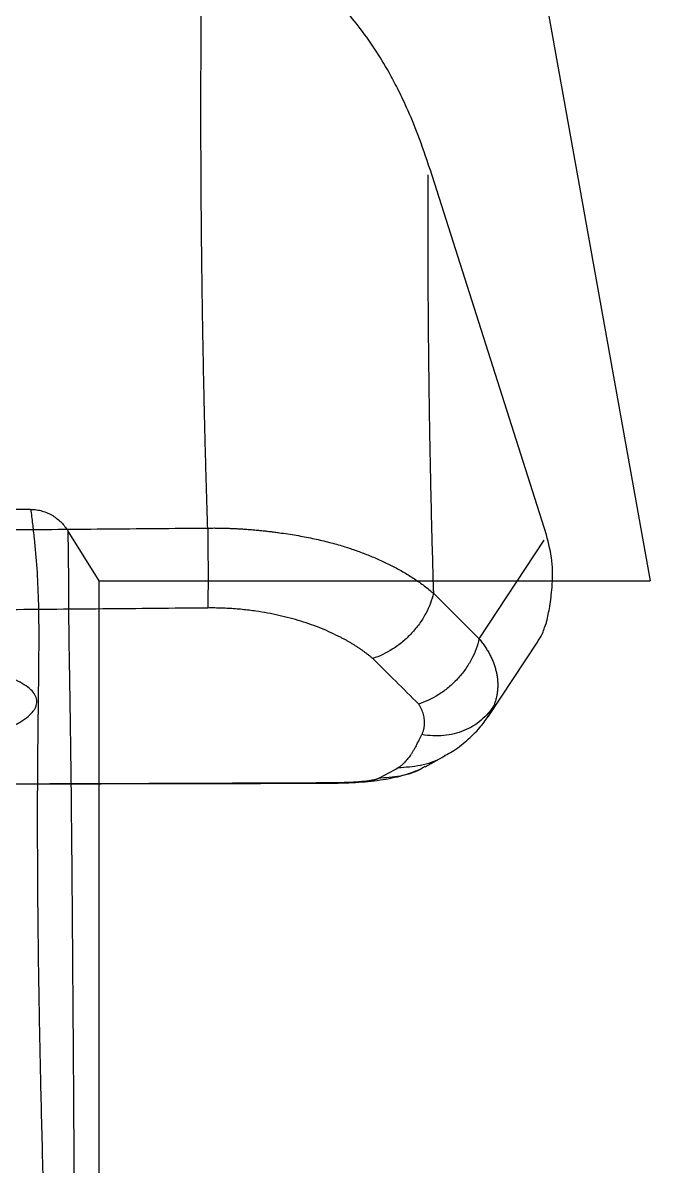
# Model space of a CAD drawing. Header units: inches. Extents: x -1 to 81, y -22 to 129.
# Drawn here: x 66.81 to 70.33, y 71.72 to 78.14 of the extents above; entities that cross this region are included whole.
import ezdxf

# ---------------------------------------------------------------- set-up
doc = ezdxf.new("R2010")
doc.units = ezdxf.units.IN
doc.header["$MEASUREMENT"] = 0
doc.layers.add('1', color=4, linetype='Continuous')

# ---------------------------------------------------------------- blocks, each defined once
blk = doc.blocks.new('2020 HS PILLOW')
at = {"layer": '1', "color": 2}
for p, q in [((-5.8034, -0.0127), (-5.8027, -0.0108)), ((-6.3305, -0.1013), (-6.4452, -0.1647)), ((-6.6848, -0.3827), (-6.9647, -0.8072)), ((-6.6841, -0.3831), (-6.7176, -0.4473)), ((-6.6345, -0.8199), (-6.9998, -1.374)), ((-7.0118, -1.4041), (-6.3581, -3.4563))]:
    blk.add_line(p, q, dxfattribs=at)
at = {"layer": '1', "color": 2, "flags": 128}
for points in [[(-6.3769, -1.0757), (-6.5212, -0.9324), (-6.6345, -0.8199)], [(-7.0014, -0.8843), (-7.0115, -0.9091), (-7.0128, -0.9158)]]:
    blk.add_lwpolyline(points, dxfattribs=at)
at = {"layer": '1', "color": 2}
for points, knots in [([(5.8034, -0.0127), (5.5758, -0.0117), (5.1207, -0.0097), (4.4379, -0.0073), (3.7551, -0.0052), (3.0724, -0.0034), (2.3896, -0.0021), (1.7069, -0.001), (1.0241, -0.0003), (0.3414, 0), (-0.3414, 0), (-1.0241, -0.0003), (-1.7069, -0.001), (-2.3896, -0.0021), (-3.0724, -0.0034), (-3.7551, -0.0052), (-4.4379, -0.0073), (-5.1207, -0.0097), (-5.5758, -0.0117), (-5.8034, -0.0127)], [0, 0, 0, 0, 0.058824, 0.117648, 0.176472, 0.235295, 0.294119, 0.352942, 0.411765, 0.470588, 0.529412, 0.588235, 0.647058, 0.705881, 0.764705, 0.823528, 0.882352, 0.941176, 1, 1, 1, 1]), ([(5.8027, -0.0093), (4.0523, -0.005), (0.1838, 0.0045), (-3.6846, -0.0044), (-5.8027, -0.0093)], [0, 0, 0, 0, 0.452479, 1, 1, 1, 1]), ([(-6.3294, -0.103), (-6.3239, -0.0993), (-6.2827, -0.0719), (-6.193, -0.045), (-6.1086, -0.0391), (-6.067, -0.0362)], [0, 0, 0, 0, 0.072984, 0.542572, 1, 1, 1, 1]), ([(-5.8027, -0.0093), (-5.8297, -0.0097), (-5.8824, -0.0105), (-5.9826, -0.0157), (-6.0994, -0.0281), (-6.2065, -0.0517), (-6.2748, -0.0761), (-6.3056, -0.0893), (-6.3155, -0.0942), (-6.3167, -0.0947)], [0, 0, 0, 0, 0.134155, 0.260922, 0.509099, 0.767284, 0.920658, 0.990549, 1, 1, 1, 1]), ([(-5.8034, -0.0127), (-5.8066, -0.0127), (-5.8131, -0.0127), (-5.8227, -0.0128), (-5.8323, -0.0129), (-5.8418, -0.0131), (-5.8512, -0.0133), (-5.8605, -0.0135), (-5.8698, -0.0138), (-5.879, -0.0141), (-5.8881, -0.0144), (-5.9086, -0.0152), (-5.9394, -0.0168), (-5.9768, -0.0197), (-6.0091, -0.0232), (-6.0301, -0.0264), (-6.0433, -0.0289), (-6.051, -0.0307), (-6.0576, -0.0325), (-6.063, -0.0343), (-6.0657, -0.0356), (-6.067, -0.0362)], [0, 0, 0, 0, 0.02507, 0.049985, 0.074783, 0.099504, 0.124186, 0.148867, 0.173587, 0.198385, 0.223298, 0.248366, 0.368821, 0.491766, 0.615218, 0.740909, 0.792607, 0.844158, 0.895769, 0.947648, 1, 1, 1, 1]), ([(-6.1802, -0.0964), (-6.2218, -0.0997), (-6.306, -0.1063), (-6.3958, -0.1341), (-6.4372, -0.162), (-6.4432, -0.166)], [0, 0, 0, 0, 0.454798, 0.921395, 1, 1, 1, 1]), ([(-6.2796, -0.2181), (-6.2778, -0.2149), (-6.2744, -0.2087), (-6.2695, -0.1999), (-6.2647, -0.192), (-6.2602, -0.1847), (-6.2559, -0.178), (-6.2519, -0.172), (-6.2468, -0.1647), (-6.2408, -0.1564), (-6.2337, -0.147), (-6.2271, -0.139), (-6.22, -0.1309), (-6.2129, -0.1233), (-6.2053, -0.1157), (-6.1982, -0.1092), (-6.1916, -0.1038), (-6.1856, -0.0994), (-6.182, -0.0974), (-6.1802, -0.0964)], [0, 0, 0, 0, 0.048239, 0.094105, 0.137612, 0.178773, 0.217603, 0.254119, 0.288334, 0.355559, 0.417313, 0.487162, 0.539223, 0.617936, 0.695814, 0.772891, 0.849237, 0.924916, 1, 1, 1, 1]), ([(-6.4432, -0.166), (-6.4562, -0.1726), (-6.4996, -0.1944), (-6.5652, -0.248), (-6.6353, -0.3127), (-6.6694, -0.3631), (-6.6841, -0.3847)], [0, 0, 0, 0, 0.1360178, 0.4531227, 0.7648096, 1, 1, 1, 1]), ([(-6.2796, -0.2181), (-6.2856, -0.2294), (-6.2969, -0.2506), (-6.3072, -0.2718), (-6.312, -0.2817)], [0, 0, 0, 0, 0.535521, 1, 1, 1, 1]), ([(-6.7176, -0.4473), (-6.6981, -0.4152), (-6.6735, -0.3865), (-6.6164, -0.3383), (-6.5838, -0.3187), (-6.5132, -0.2898), (-6.4752, -0.2806), (-6.3957, -0.2731), (-6.3542, -0.2747), (-6.312, -0.2817)], [0, 0, 0, 0, 0.25, 0.25, 0.5, 0.5, 0.75, 0.75, 1, 1, 1, 1]), ([(-6.312, -0.2817), (-6.3131, -0.2841), (-6.3154, -0.2891), (-6.3183, -0.2965), (-6.3208, -0.304), (-6.323, -0.3115), (-6.3247, -0.3191), (-6.3261, -0.3268), (-6.3271, -0.3345), (-6.3277, -0.3422), (-6.3279, -0.35), (-6.3278, -0.3579), (-6.327, -0.3681), (-6.3253, -0.3807), (-6.3219, -0.3954), (-6.3171, -0.4101), (-6.311, -0.4247), (-6.3036, -0.4392), (-6.2976, -0.4488), (-6.2946, -0.4535)], [0, 0, 0, 0, 0.043075, 0.086204, 0.129425, 0.172775, 0.216288, 0.260003, 0.303954, 0.348175, 0.392703, 0.437569, 0.482807, 0.568238, 0.653695, 0.73939, 0.825535, 0.912337, 1, 1, 1, 1]), ([(-6.6345, -0.8199), (-6.6375, -0.8162), (-6.6434, -0.8089), (-6.6518, -0.7979), (-6.6599, -0.7868), (-6.6675, -0.7757), (-6.6747, -0.7646), (-6.6815, -0.7534), (-6.6879, -0.7423), (-6.6939, -0.7311), (-6.6996, -0.72), (-6.7048, -0.7089), (-6.7096, -0.6978), (-6.7141, -0.6867), (-6.7182, -0.6756), (-6.7218, -0.6646), (-6.7252, -0.6536), (-6.7281, -0.6426), (-6.7307, -0.6317), (-6.7329, -0.6208), (-6.7347, -0.61), (-6.7362, -0.5992), (-6.7373, -0.5886), (-6.738, -0.5779), (-6.7384, -0.5674), (-6.7385, -0.5569), (-6.7382, -0.5465), (-6.7376, -0.5362), (-6.7367, -0.5259), (-6.7354, -0.5158), (-6.7338, -0.5057), (-6.7319, -0.4957), (-6.7296, -0.4858), (-6.7271, -0.476), (-6.7242, -0.4663), (-6.7211, -0.4568), (-6.7188, -0.4504), (-6.7176, -0.4473)], [0, 0, 0, 0, 0.031376, 0.062576, 0.093602, 0.124453, 0.155132, 0.185639, 0.215975, 0.24614, 0.276136, 0.305964, 0.335624, 0.365117, 0.394446, 0.423609, 0.452609, 0.481447, 0.510123, 0.538639, 0.566995, 0.595193, 0.623235, 0.65112, 0.678851, 0.706428, 0.733853, 0.761126, 0.78825, 0.815225, 0.842053, 0.868735, 0.895272, 0.921665, 0.947917, 0.974028, 1, 1, 1, 1]), ([(-6.6345, -0.8199), (-6.6264, -0.7833), (-6.6122, -0.7442), (-6.5812, -0.6863), (-6.5693, -0.6671), (-6.5428, -0.6299), (-6.5281, -0.6119), (-6.4964, -0.5778), (-6.4795, -0.5617), (-6.4441, -0.5322), (-6.4258, -0.5188), (-6.3697, -0.4829), (-6.3312, -0.4652), (-6.2946, -0.4535)], [0, 0, 0, 0, 0.25, 0.25, 0.375, 0.375, 0.5, 0.5, 0.625, 0.625, 0.75, 0.75, 1, 1, 1, 1]), ([(-6.3769, -1.0757), (-6.3688, -1.0391), (-6.3545, -1.0001), (-6.3236, -0.9422), (-6.3117, -0.923), (-6.2851, -0.8858), (-6.2704, -0.8678), (-6.2387, -0.8337), (-6.2218, -0.8177), (-6.1864, -0.7882), (-6.168, -0.7747), (-6.1119, -0.7389), (-6.0734, -0.7212), (-6.0368, -0.7096)], [0, 0, 0, 0, 0.25, 0.25, 0.375, 0.375, 0.5, 0.5, 0.625, 0.625, 0.75, 0.75, 1, 1, 1, 1]), ([(-6.0368, -0.7096), (-6.0328, -0.7129), (-6.0248, -0.7196), (-6.0123, -0.7295), (-5.9996, -0.7392), (-5.9866, -0.7488), (-5.9733, -0.7582), (-5.9597, -0.7675), (-5.9458, -0.7766), (-5.9315, -0.7856), (-5.917, -0.7945), (-5.9022, -0.8032), (-5.8871, -0.8118), (-5.8717, -0.8202), (-5.8277, -0.8433), (-5.7511, -0.8785), (-5.6348, -0.9199), (-5.5113, -0.9529), (-5.412, -0.9712), (-5.3425, -0.9804), (-5.304, -0.9847), (-5.2654, -0.9881), (-5.2268, -0.9906), (-5.1881, -0.9923), (-5.1493, -0.9932), (-5.1234, -0.993), (-5.1105, -0.9929)], [0, 0, 0, 0, 0.019849, 0.039658, 0.059434, 0.079184, 0.098913, 0.118627, 0.138334, 0.158039, 0.177748, 0.197468, 0.217205, 0.236965, 0.256754, 0.383221, 0.508368, 0.63284, 0.755204, 0.790767, 0.826041, 0.861081, 0.895941, 0.930676, 0.965344, 1, 1, 1, 1]), ([(-6.9637, -0.8079), (-6.9664, -0.8113), (-6.9855, -0.8353), (-6.994, -0.8617), (-7.0014, -0.8843)], [0, 0, 0, 0, 0.141502, 1, 1, 1, 1]), ([(-7.0128, -0.9158), (-7.0191, -0.9426), (-7.0316, -0.9958), (-7.0396, -1.0713), (-7.0435, -1.1087)], [0, 0, 0, 0, 0.504529, 1, 1, 1, 1]), ([(-5.1101, -1.4421), (-5.1106, -1.4005), (-5.1111, -1.3571), (-5.1117, -1.2706), (-5.1118, -1.2277), (-5.1119, -1.1472), (-5.1118, -1.1098), (-5.1113, -1.0441), (-5.111, -1.0158), (-5.1105, -0.9929)], [0, 0, 0, 0, 0.25, 0.25, 0.5, 0.5, 0.75, 0.75, 1, 1, 1, 1]), ([(-5.1105, -0.9929), (-5.0125, -0.992), (-4.8162, -0.9901), (-4.5213, -0.9874), (-4.2256, -0.9849), (-3.929, -0.9826), (-3.6317, -0.9804), (-3.3335, -0.9784), (-3.0345, -0.9766), (-2.7347, -0.9749), (-2.4341, -0.9734), (-2.1327, -0.9721), (-1.8304, -0.9709), (-1.5274, -0.9699), (-1.2235, -0.9691), (-0.9188, -0.9685), (-0.6132, -0.968), (-0.3069, -0.9677), (0.0908, -0.9676), (0.5785, -0.9679), (1.1551, -0.9689), (1.7288, -0.9705), (2.2996, -0.9727), (2.8674, -0.9755), (3.4323, -0.979), (3.9943, -0.983), (4.5534, -0.9876), (4.9251, -0.9912), (5.1105, -0.9929)], [0, 0, 0, 0, 0.028776, 0.057631, 0.086566, 0.11558, 0.144673, 0.173846, 0.203098, 0.232429, 0.26184, 0.291331, 0.320902, 0.350552, 0.380282, 0.410091, 0.439981, 0.46995, 0.5, 0.556693, 0.613101, 0.669223, 0.725062, 0.780616, 0.835887, 0.890874, 0.945579, 1, 1, 1, 1]), ([(-5.1101, -1.442), (-5.118, -1.4421), (-5.1338, -1.4422), (-5.1576, -1.4422), (-5.1816, -1.4419), (-5.2059, -1.4413), (-5.2304, -1.4405), (-5.2552, -1.4395), (-5.2801, -1.4383), (-5.3053, -1.4367), (-5.3306, -1.435), (-5.3561, -1.433), (-5.3819, -1.4308), (-5.4077, -1.4283), (-5.4337, -1.4255), (-5.4598, -1.4225), (-5.4861, -1.4193), (-5.5358, -1.4127), (-5.6072, -1.4018), (-5.6976, -1.3846), (-5.7829, -1.365), (-5.848, -1.3469), (-5.8957, -1.332), (-5.9282, -1.3211), (-5.9607, -1.3096), (-5.9932, -1.2974), (-6.0255, -1.2845), (-6.0576, -1.2709), (-6.0895, -1.2566), (-6.121, -1.2416), (-6.1522, -1.2259), (-6.1828, -1.2095), (-6.2129, -1.1925), (-6.2423, -1.1747), (-6.271, -1.1563), (-6.299, -1.1372), (-6.326, -1.1173), (-6.3522, -1.0969), (-6.3687, -1.0828), (-6.3769, -1.0757)], [0, 0, 0, 0, 0.015046, 0.030262, 0.045649, 0.061207, 0.076938, 0.092841, 0.108917, 0.125166, 0.141587, 0.158181, 0.174947, 0.191885, 0.208994, 0.226272, 0.243719, 0.261334, 0.325871, 0.38892, 0.450368, 0.510128, 0.535099, 0.560601, 0.586626, 0.613167, 0.640216, 0.667762, 0.695796, 0.724306, 0.75328, 0.782703, 0.812563, 0.842844, 0.873531, 0.904607, 0.936056, 0.967859, 1, 1, 1, 1]), ([(-6.3461, -3.4261), (-6.346, -3.3869), (-6.3457, -3.3087), (-6.3455, -3.1913), (-6.3455, -3.0739), (-6.3457, -2.9566), (-6.3462, -2.8392), (-6.3468, -2.7218), (-6.3476, -2.6045), (-6.3487, -2.4871), (-6.3499, -2.3698), (-6.3515, -2.2421), (-6.3534, -2.105), (-6.3558, -1.9584), (-6.3585, -1.8119), (-6.3619, -1.6502), (-6.3661, -1.4717), (-6.3712, -1.2755), (-6.375, -1.1429), (-6.3769, -1.0757)], [0, 0, 0, 0, 0.050086, 0.100152, 0.150197, 0.200224, 0.250231, 0.30022, 0.350192, 0.400146, 0.450084, 0.500006, 0.563112, 0.625003, 0.68697, 0.750001, 0.831127, 0.914459, 1, 1, 1, 1]), ([(-7.0435, -1.1085), (-7.0456, -1.1585), (-7.0499, -1.258), (-7.0245, -1.3554), (-7.0119, -1.4038)], [0, 0, 0, 0, 0.502463, 1, 1, 1, 1]), ([(5.1101, -1.4421), (5.0128, -1.4412), (4.8181, -1.4394), (4.5261, -1.4369), (4.2341, -1.4345), (3.9421, -1.4324), (3.6501, -1.4303), (3.3581, -1.4285), (3.0661, -1.4267), (2.7741, -1.4252), (2.4821, -1.4238), (2.1901, -1.4225), (1.8981, -1.4214), (1.606, -1.4205), (1.314, -1.4197), (1.022, -1.4191), (0.73, -1.4186), (0.438, -1.4183), (0.146, -1.4182), (-0.146, -1.4182), (-0.438, -1.4183), (-0.73, -1.4186), (-1.022, -1.4191), (-1.314, -1.4197), (-1.606, -1.4205), (-1.8981, -1.4214), (-2.1901, -1.4225), (-2.4821, -1.4238), (-2.7741, -1.4252), (-3.0661, -1.4267), (-3.3581, -1.4285), (-3.6501, -1.4303), (-3.9421, -1.4324), (-4.2341, -1.4345), (-4.5261, -1.4369), (-4.8181, -1.4394), (-5.0128, -1.4412), (-5.1101, -1.4421)], [0, 0, 0, 0, 0.028576, 0.05715, 0.085725, 0.114298, 0.142871, 0.171443, 0.200015, 0.228587, 0.257158, 0.285728, 0.314298, 0.342868, 0.371438, 0.400008, 0.428577, 0.457146, 0.485715, 0.514285, 0.542854, 0.571423, 0.599992, 0.628562, 0.657132, 0.685702, 0.714272, 0.742842, 0.771413, 0.799985, 0.828557, 0.857129, 0.885702, 0.914275, 0.94285, 0.971424, 1, 1, 1, 1]), ([(-5.1101, -1.4421), (-5.1088, -1.4831), (-5.1062, -1.5652), (-5.1025, -1.6883), (-5.0991, -1.8115), (-5.0958, -1.9347), (-5.0928, -2.0579), (-5.0899, -2.1812), (-5.0873, -2.3045), (-5.0849, -2.4279), (-5.0826, -2.5513), (-5.0806, -2.6747), (-5.0788, -2.7982), (-5.0772, -2.9217), (-5.0759, -3.0452), (-5.0747, -3.1687), (-5.0737, -3.2923), (-5.073, -3.4159), (-5.0724, -3.5395), (-5.0721, -3.6631), (-5.072, -3.7867), (-5.0721, -3.9103), (-5.0724, -4.034), (-5.0729, -4.1577), (-5.0736, -4.2813), (-5.0745, -4.405), (-5.0756, -4.5287), (-5.0765, -4.6111), (-5.077, -4.6524)], [0, 0, 0, 0, 0.038206, 0.076434, 0.114683, 0.152953, 0.191244, 0.229555, 0.267888, 0.306241, 0.344615, 0.383009, 0.421424, 0.459859, 0.498313, 0.536788, 0.575283, 0.613797, 0.652331, 0.690885, 0.729458, 0.76805, 0.806661, 0.845291, 0.883941, 0.922608, 0.961295, 1, 1, 1, 1]), ([(-6.3582, -3.4559), (-6.3363, -3.5215), (-6.2971, -3.6387), (-6.2339, -3.7906), (-6.1788, -3.9063), (-6.1203, -4.0161), (-6.0488, -4.1342), (-5.9609, -4.2577), (-5.8665, -4.3708), (-5.7721, -4.4656), (-5.6908, -4.533), (-5.6236, -4.5812), (-5.5616, -4.621), (-5.4877, -4.6609), (-5.4027, -4.6979), (-5.3089, -4.7286), (-5.1988, -4.7526), (-5.1193, -4.7563), (-5.0772, -4.7582)], [0, 0, 0, 0, 0.109303, 0.195512, 0.25888, 0.310903, 0.390699, 0.474501, 0.546287, 0.618154, 0.679279, 0.707051, 0.743456, 0.790702, 0.833338, 0.882273, 0.937704, 1, 1, 1, 1])]:
    blk.add_open_spline(points, degree=3, knots=knots, dxfattribs=at)
for points in [[(-6.067, -0.0362), (-6.1047, -0.0559), (-6.1425, -0.0759), (-6.1802, -0.0964)], [(-6.2946, -0.4535), (-6.2086, -0.5388), (-6.1227, -0.6242), (-6.0368, -0.7096)]]:
    blk.add_open_spline(points, degree=3, dxfattribs=at)
blk = doc.blocks.new('2026 PACE')
at = {"layer": '1', "color": 3, "linetype": 'Continuous', "lineweight": 25}
for p, q in [((70.0313, 79.4541), (70.829, 75.0048)), ((67.351, 75.407), (66.3857, 75.4043)), ((67.735, 75.0048), (67.561, 75.285)), ((67.735, 75.0048), (70.829, 75.0048))]:
    blk.add_line(p, q, dxfattribs=at)
for points, knots in [([(67.351, 75.4069), (67.362, 75.4069), (67.373, 75.4062), (67.3949, 75.4031), (67.4056, 75.4007), (67.4265, 75.3947), (67.4366, 75.3909), (67.4564, 75.3821), (67.4659, 75.3771), (67.4928, 75.3605), (67.5093, 75.3472), (67.538, 75.318), (67.5504, 75.302), (67.561, 75.285)], [0, 0, 0, 0, 0.125, 0.125, 0.25, 0.25, 0.375, 0.375, 0.5, 0.5, 0.75, 0.75, 1, 1, 1, 1]), ([(67.351, 75.4069), (67.3544, 75.3798), (67.3579, 75.3527), (67.3644, 75.2983), (67.3675, 75.271), (67.3763, 75.1883), (67.3813, 75.1323), (67.3891, 75.0171), (67.3919, 74.9579), (67.3954, 74.8344), (67.3962, 74.77), (67.3963, 74.6339), (67.3958, 74.5621), (67.3941, 74.4089), (67.393, 74.3275), (67.3909, 74.1533), (67.3899, 74.0605), (67.3885, 73.8619), (67.3881, 73.756), (67.3883, 73.5298), (67.3887, 73.4096), (67.3904, 73.1543), (67.3917, 73.0193), (67.3956, 72.7344), (67.3981, 72.5846), (67.4043, 72.271), (67.408, 72.1071), (67.4165, 71.7659), (67.4213, 71.5887), (67.4323, 71.2221), (67.4385, 71.0327), (67.4519, 70.643), (67.4592, 70.4428), (67.4746, 70.0326), (67.4827, 69.8226), (67.4907, 69.6082)], [0, 0, 0, 0, 0.03125, 0.03125, 0.0625, 0.0625, 0.125, 0.125, 0.1875, 0.1875, 0.25, 0.25, 0.3125, 0.3125, 0.375, 0.375, 0.4375, 0.4375, 0.5, 0.5, 0.5625, 0.5625, 0.625, 0.625, 0.6875, 0.6875, 0.75, 0.75, 0.8125, 0.8125, 0.875, 0.875, 0.9375, 0.9375, 1, 1, 1, 1]), ([(67.5795, 69.5924), (67.5816, 69.6968), (67.5835, 69.8), (67.587, 70.0038), (67.5885, 70.1045), (67.5924, 70.4026), (67.5942, 70.5963), (67.5962, 70.9735), (67.5964, 71.157), (67.5961, 71.5131), (67.5956, 71.6856), (67.594, 72.0187), (67.5929, 72.1793), (67.5906, 72.4877), (67.5895, 72.6355), (67.5874, 72.9177), (67.5864, 73.052), (67.5845, 73.3072), (67.5834, 73.428), (67.5812, 73.6564), (67.5801, 73.7639), (67.5779, 73.9664), (67.5767, 74.0615), (67.5742, 74.2405), (67.5729, 74.3243), (67.5704, 74.4815), (67.5691, 74.555), (67.567, 74.6929), (67.5662, 74.7574), (67.5651, 74.8788), (67.5649, 74.9356), (67.5645, 75.0433), (67.5644, 75.0941), (67.5637, 75.1674), (67.5634, 75.1913), (67.5624, 75.2385), (67.5618, 75.2616), (67.561, 75.285)], [0, 0, 0, 0, 0.03125, 0.03125, 0.0625, 0.0625, 0.125, 0.125, 0.1875, 0.1875, 0.25, 0.25, 0.3125, 0.3125, 0.375, 0.375, 0.4375, 0.4375, 0.5, 0.5, 0.5625, 0.5625, 0.625, 0.625, 0.6875, 0.6875, 0.75, 0.75, 0.8125, 0.8125, 0.875, 0.875, 0.9375, 0.9375, 0.96875, 0.96875, 1, 1, 1, 1]), ([(67.735, 67.2134), (67.735, 67.2367), (67.735, 67.2831), (67.735, 67.3521), (67.735, 67.4203), (67.735, 67.4877), (67.735, 67.5543), (67.735, 67.6201), (67.7351, 67.6851), (67.7351, 67.7493), (67.7351, 67.8127), (67.7351, 67.8753), (67.7351, 67.9372), (67.7351, 67.9983), (67.7351, 68.0587), (67.7351, 68.1183), (67.7351, 68.1771), (67.7351, 68.2352), (67.7351, 68.2925), (67.7351, 68.3492), (67.7351, 68.4051), (67.7351, 68.4602), (67.7351, 68.5147), (67.7351, 68.5684), (67.7351, 68.6214), (67.7351, 68.6738), (67.7351, 68.7254), (67.7351, 68.7763), (67.7351, 68.8266), (67.7351, 68.8762), (67.7351, 68.925), (67.7351, 68.9733), (67.7351, 69.0208), (67.7351, 69.0677), (67.7351, 69.1139), (67.7351, 69.1595), (67.7351, 69.2044), (67.7351, 69.2487), (67.7351, 69.2924), (67.7351, 69.3354), (67.7351, 69.3778), (67.7351, 69.4195), (67.7351, 69.4607), (67.7351, 69.5012), (67.7351, 69.5411), (67.7351, 69.5805), (67.7351, 69.6192), (67.735, 69.6573), (67.735, 69.6948), (67.735, 69.7318), (67.735, 69.7681), (67.735, 69.8039), (67.735, 69.8391), (67.735, 69.8738), (67.735, 69.9078), (67.735, 69.9414), (67.735, 69.9743), (67.735, 70.0067), (67.735, 70.0386), (67.735, 70.0699), (67.735, 70.1006), (67.735, 70.1309), (67.735, 70.1605), (67.735, 70.1897), (67.735, 70.2183), (67.735, 70.2465), (67.735, 70.2741), (67.735, 70.3953), (67.7349, 70.6142), (67.7349, 70.9297), (67.7349, 71.2544), (67.7349, 71.6105), (67.7349, 72.0983), (67.7349, 72.5908), (67.735, 73.0508), (67.7351, 73.3999), (67.735, 73.7151), (67.735, 73.9749), (67.735, 74.1878), (67.7349, 74.3613), (67.7349, 74.5155), (67.735, 74.6187), (67.735, 74.6834), (67.735, 74.7173), (67.735, 74.7498), (67.735, 74.7807), (67.735, 74.8101), (67.735, 74.8379), (67.735, 74.8642), (67.735, 74.8889), (67.735, 74.9121), (67.735, 74.9338), (67.735, 74.9539), (67.735, 74.9725), (67.735, 74.9896), (67.735, 74.9997), (67.735, 75.0048)], [0, 0, 0, 0, 0.005103, 0.010165, 0.015187, 0.020169, 0.025111, 0.030013, 0.034874, 0.039695, 0.044475, 0.049215, 0.053915, 0.058575, 0.063194, 0.067772, 0.07231, 0.076808, 0.081265, 0.085682, 0.090058, 0.094394, 0.098689, 0.102944, 0.107158, 0.111331, 0.115465, 0.119557, 0.123609, 0.12762, 0.131591, 0.135521, 0.139411, 0.14326, 0.147069, 0.150837, 0.154564, 0.158251, 0.161897, 0.165503, 0.169068, 0.172592, 0.176076, 0.17952, 0.182922, 0.186285, 0.189606, 0.192887, 0.196128, 0.199328, 0.202488, 0.205607, 0.208685, 0.211723, 0.214721, 0.217678, 0.220594, 0.22347, 0.226306, 0.229101, 0.231855, 0.23457, 0.237243, 0.239877, 0.24247, 0.245022, 0.247534, 0.250006, 0.278218, 0.308466, 0.340734, 0.375005, 0.419, 0.5, 0.5504, 0.600547, 0.65042, 0.699997, 0.737797, 0.775402, 0.812804, 0.849995, 0.860727, 0.871458, 0.882186, 0.892913, 0.903637, 0.914358, 0.925077, 0.935792, 0.946504, 0.957211, 0.967915, 0.978615, 0.98931, 1, 1, 1, 1]), ([(64.7981, 74.4845), (64.8472, 74.5006), (64.9032, 74.5153), (64.9971, 74.5353), (65.0301, 74.5417), (65.0995, 74.5537), (65.136, 74.5595), (65.2485, 74.5753), (65.328, 74.5842), (65.4327, 74.5933), (65.4539, 74.5951), (65.4969, 74.5983), (65.5188, 74.5999), (65.5848, 74.6042), (65.6291, 74.6066), (65.7634, 74.6125), (65.8544, 74.6148), (65.9701, 74.6154), (65.9934, 74.6155), (66.0397, 74.6153), (66.0628, 74.6151), (66.1318, 74.6141), (66.2229, 74.612), (66.3125, 74.6082), (66.379, 74.6047), (66.4011, 74.6034), (66.4451, 74.6007), (66.4671, 74.5992), (66.5749, 74.5912), (66.6567, 74.5832), (66.7729, 74.5688), (66.8105, 74.5636), (66.8652, 74.5552), (66.8831, 74.5523), (66.918, 74.5464), (66.935, 74.5433), (67.0179, 74.5276), (67.0775, 74.5137), (67.1567, 74.4909), (67.1815, 74.4828), (67.2267, 74.4664), (67.2472, 74.458), (67.2841, 74.4406), (67.3005, 74.4317), (67.3292, 74.4134), (67.3415, 74.404), (67.3719, 74.3751), (67.3831, 74.3554), (67.3867, 74.3253), (67.3857, 74.3152), (67.3808, 74.2998), (67.3786, 74.2946), (67.3731, 74.2843), (67.3698, 74.2792), (67.3506, 74.2536), (67.3266, 74.2333), (67.2861, 74.2084), (67.2774, 74.2034), (67.259, 74.1935), (67.2492, 74.1885), (67.2185, 74.1739), (67.1961, 74.1643), (67.1234, 74.1365), (67.0678, 74.1189), (66.9889, 74.0982), (66.9727, 74.0942), (66.9394, 74.0863), (66.9224, 74.0824), (66.8705, 74.0711), (66.7987, 74.057), (66.7217, 74.0445), (66.662, 74.0359), (66.6418, 74.0331), (66.6006, 74.0277), (66.5797, 74.0252), (66.4741, 74.0131), (66.3871, 74.0056), (66.253, 73.9977), (66.2077, 73.9956), (66.1388, 73.9933), (66.1156, 73.9927), (66.0694, 73.9918), (66.0463, 73.9914), (65.9312, 73.9906), (65.8398, 73.9922), (65.7262, 73.9972), (65.7035, 73.9983), (65.6583, 74.0009), (65.6357, 74.0023), (65.5688, 74.007), (65.5252, 74.0107), (65.3969, 74.0232), (65.3149, 74.0336), (65.1582, 74.0584), (65.086, 74.0725), (64.9868, 74.0957), (64.9552, 74.1038), (64.8951, 74.1208), (64.8665, 74.1297), (64.7873, 74.1568), (64.7424, 74.1757), (64.696, 74.2002), (64.6872, 74.2051), (64.6706, 74.2151), (64.6628, 74.2202), (64.641, 74.2354), (64.6288, 74.2455), (64.5986, 74.276), (64.5871, 74.2964), (64.5839, 74.3219), (64.5838, 74.327), (64.5848, 74.3372), (64.5858, 74.3422), (64.5906, 74.3572), (64.6015, 74.3769), (64.621, 74.396), (64.6389, 74.4101), (64.6454, 74.4148), (64.6596, 74.4241), (64.6672, 74.4287), (64.7081, 74.4514), (64.749, 74.4685), (64.7981, 74.4845)], [0, 0, 0, 0, 0.03125, 0.03125, 0.046875, 0.046875, 0.0625, 0.0625, 0.09375, 0.09375, 0.101563, 0.101563, 0.109375, 0.109375, 0.125, 0.125, 0.15625, 0.15625, 0.164063, 0.164063, 0.171875, 0.171875, 0.1875, 0.203125, 0.203125, 0.210938, 0.210938, 0.21875, 0.21875, 0.25, 0.25, 0.265625, 0.265625, 0.273438, 0.273438, 0.28125, 0.28125, 0.3125, 0.3125, 0.328125, 0.328125, 0.34375, 0.34375, 0.359375, 0.359375, 0.375, 0.375, 0.40625, 0.40625, 0.421875, 0.421875, 0.429688, 0.429688, 0.4375, 0.4375, 0.46875, 0.46875, 0.476563, 0.476563, 0.484375, 0.484375, 0.5, 0.5, 0.53125, 0.53125, 0.539063, 0.539063, 0.546875, 0.546875, 0.5625, 0.578125, 0.578125, 0.585938, 0.585938, 0.59375, 0.59375, 0.625, 0.625, 0.640625, 0.640625, 0.648438, 0.648438, 0.65625, 0.65625, 0.6875, 0.6875, 0.695313, 0.695313, 0.703125, 0.703125, 0.71875, 0.71875, 0.75, 0.75, 0.78125, 0.78125, 0.796875, 0.796875, 0.8125, 0.8125, 0.84375, 0.84375, 0.851563, 0.851563, 0.859375, 0.859375, 0.875, 0.875, 0.90625, 0.90625, 0.914063, 0.914063, 0.921875, 0.921875, 0.9375, 0.953125, 0.953125, 0.960938, 0.960938, 0.96875, 0.96875, 1, 1, 1, 1])]:
    blk.add_open_spline(points, degree=3, knots=knots, dxfattribs=at)
at = {"layer": '1', "color": 3, "rotation": 180}
blk.add_blockref('2020 HS PILLOW', (63.235, 73.8601), dxfattribs=at)

msp = doc.modelspace()

# ---------------------------------------------------------------- block references
msp.add_blockref('2026 PACE', (-0.5, 0))

doc.saveas('drawing.dxf')
